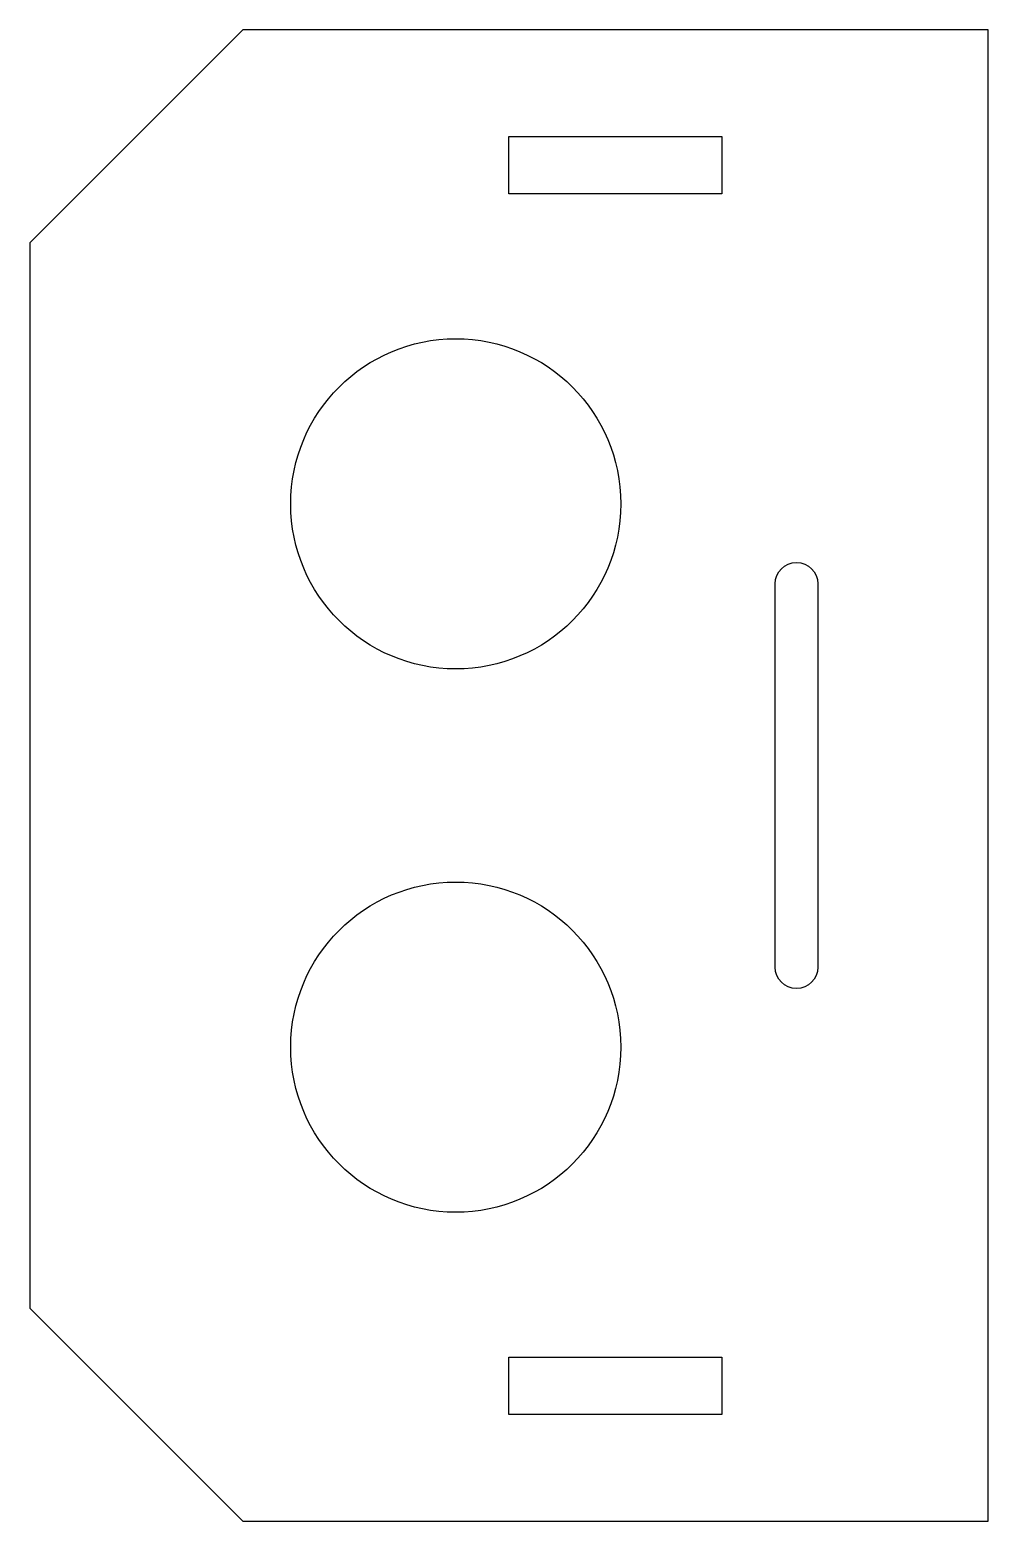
# Model space of a CAD drawing. Header units: millimetres. Extents: x -101 to -56, y -27.8 to 42.2.
import ezdxf

# ---------------------------------------------------------------- set-up
doc = ezdxf.new("R2010")
doc.units = ezdxf.units.MM
doc.layers.get('0').update_dxf_attribs({"linetype": 'CONTINUOUS'})

msp = doc.modelspace()

# ---------------------------------------------------------------- linework, layer by layer
for points in [[(-101.016, 32.16), (-101.016, -17.84), (-91.016, -27.84), (-56.016, -27.84), (-56.016, 42.16), (-91.016, 42.16)], [(-68.516, 37.16), (-68.516, 34.46), (-78.516, 34.46), (-78.516, 37.16), (-73.516, 37.16)], [(-68.516, -20.14), (-68.516, -22.84), (-73.516, -22.84), (-78.516, -22.84), (-78.516, -20.14)]]:
    msp.add_lwpolyline(points, close=True)
msp.add_lwpolyline([(-66.016, -1.84), (-66.016, 16.16, -1), (-64.016, 16.16), (-64.016, -1.84, -1)], format="xyb", close=True)
for centre in [(-81.016, 19.91), (-81.016, -5.59)]:
    msp.add_circle(centre, 7.75)

doc.saveas('drawing.dxf')
